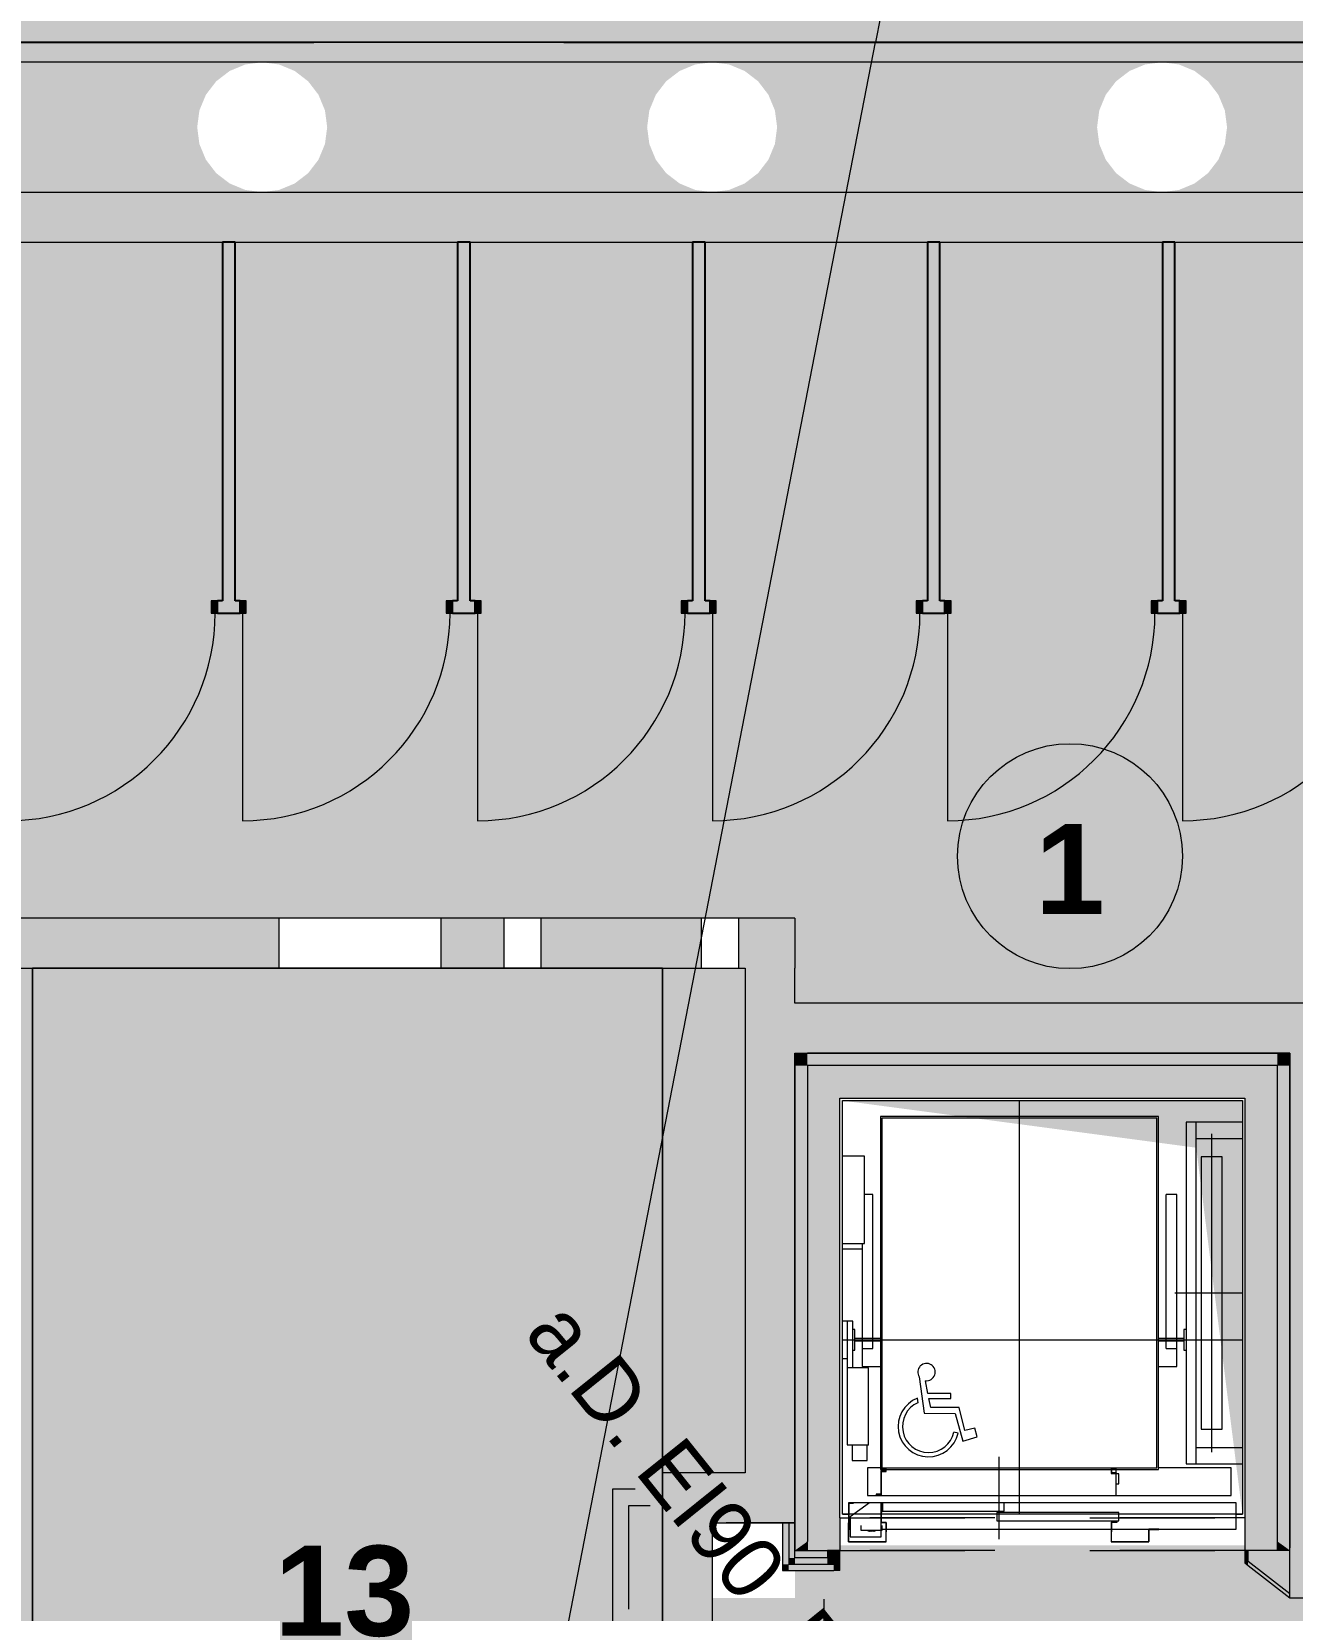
# Model space of a CAD drawing. Header units: metres. Extents: x -14 to 130, y -38 to 4.
# Drawn here: x 69.83 to 74.87, y -8.91 to -2.59 of the extents above; entities that cross this region are included whole.
import ezdxf

# ---------------------------------------------------------------- set-up
doc = ezdxf.new("R2010")
doc.units = ezdxf.units.M
doc.header["$MEASUREMENT"] = 0
doc.set_wipeout_variables(frame=1)
for name, pattern in [('Baufluchtlinie', [0.013, 0.008, -0.005]), ('Strichlinie weit', [0.004, 0.003, -0.001]), ('Untersicht', [0.001, 0.0005, -0.0005]), ('Wipeout_Contour', [1, 0, -1])]:
    doc.linetypes.add(name, pattern=pattern)
for name, color, linetype in [('-1._Keller PP Icon_1_0', 7, 'Continuous'), ('-1._Keller PP Icon_1_111 Wand Aussen - Bohrpfahlwand 80', 7, 'Continuous'), ('-1._Keller PP Icon_1_120 Wand Innen tragend', 7, 'Continuous'), ('-1._Keller PP Icon_1_130 Wand Innen', 7, 'Continuous'), ('-1._Keller PP Icon_1_170 Schachtwände', 7, 'Continuous'), ('-1._Keller PP Icon_1_230 Decke abgehaengt', 7, 'Continuous'), ('-1._Keller PP Icon_1_430 Aufzug', 7, 'Continuous'), ('-1._Keller PP Icon_1_710 Gelände', 7, 'Continuous'), ('-1._Keller PP Icon_1_810 Raum', 7, 'Continuous'), ('-1._Keller PP Icon_1_815 Raumbegrenzung', 7, 'Continuous'), ('-1._Keller PP Icon_1_905 VP Beschriftung Übersicht.Übersicht', 7, 'Continuous'), ('-1._Keller PP Icon_1_925 Vorentwurf Beschriftung', 7, 'Continuous'), ('-1._Keller PP Icon_1_Neubau_840 Baulinien', 7, 'Continuous')]:
    doc.layers.add(name, color=color, linetype=linetype)
doc.styles.add('ERSTELLTER_STIL_10', font='arial.ttf')
doc.styles.add('ERSTELLTER_STIL_5', font='')
doc.styles.get('ERSTELLTER_STIL_5').set_extended_font_data('Eurostile')
doc.linetypes.add('GAS', pattern='A,0,[1,415_260415_PP_VA_1_2 -1 KG1.Shx,S=0.186508,R=0,X=0,Y=0],-26.5,0', length=26.5)

msp = doc.modelspace()

# ---------------------------------------------------------------- wipeouts: each hides what was drawn before it
at = {"color": 254, "linetype": 'Wipeout_Contour', "lineweight": 0, "ltscale": 308.749813}
msp.add_wipeout([(60.3437, 3.4238), (60.3437, -37.1137), (84.7244, -37.1137), (84.7244, 3.4238)], dxfattribs=at).dxf.layer = '-1._Keller PP Icon_1_0'

# ---------------------------------------------------------------- next in the draw order: hatches: boundary and pattern name
at = {"layer": '-1._Keller PP Icon_1_111 Wand Aussen - Bohrpfahlwand 80', "linetype": 'Continuous', "lineweight": 0, "true_color": 0x000000}
for points in [[(65.0224, -2.6375), (65.0224, -2.7175), (65.3504, -2.7175), (67.1502, -2.7175), (68.9501, -2.7175), (70.75, -2.7175), (72.5499, -2.7175), (74.3497, -2.7175), (76.1496, -2.7175), (77.9495, -2.7175), (79.462, -2.7175), (79.462, -2.6375)], [(65.0224, -2.7175), (65.0224, -3.2375), (79.462, -3.2375), (79.462, -2.7175), (77.9514, -2.7175), (78.0178, -2.7262), (78.0805, -2.7522), (78.1343, -2.7935), (78.1756, -2.8473), (78.2016, -2.91), (78.2105, -2.9773), (78.2016, -3.0446), (78.1756, -3.1073), (78.1343, -3.1612), (78.0805, -3.2025), (78.0178, -3.2285), (77.9505, -3.2373), (77.8832, -3.2285), (77.8205, -3.2025), (77.7666, -3.1612), (77.7253, -3.1073), (77.6993, -3.0446), (77.6905, -2.9773), (77.6993, -2.91), (77.7253, -2.8473), (77.7666, -2.7935), (77.8205, -2.7522), (77.8832, -2.7262), (77.9495, -2.7175), (76.1513, -2.7175), (76.2178, -2.7262), (76.2805, -2.7522), (76.3343, -2.7935), (76.3756, -2.8474), (76.4016, -2.9101), (76.4105, -2.9774), (76.4016, -3.0447), (76.3756, -3.1074), (76.3343, -3.1612), (76.2805, -3.2025), (76.2178, -3.2285), (76.1505, -3.2374), (76.0832, -3.2285), (76.0205, -3.2025), (75.9666, -3.1612), (75.9253, -3.1074), (75.8993, -3.0447), (75.8905, -2.9774), (75.8993, -2.9101), (75.9253, -2.8474), (75.9666, -2.7935), (76.0205, -2.7522), (76.0832, -2.7262), (76.1496, -2.7175), (74.3512, -2.7175), (74.4178, -2.7262), (74.4805, -2.7522), (74.5343, -2.7935), (74.5756, -2.8474), (74.6016, -2.9101), (74.6105, -2.9774), (74.6016, -3.0447), (74.5756, -3.1074), (74.5343, -3.1612), (74.4805, -3.2025), (74.4178, -3.2285), (74.3505, -3.2374), (74.2832, -3.2285), (74.2205, -3.2025), (74.1666, -3.1612), (74.1253, -3.1074), (74.0993, -3.0447), (74.0905, -2.9774), (74.0993, -2.9101), (74.1253, -2.8474), (74.1666, -2.7935), (74.2205, -2.7522), (74.2832, -2.7262), (74.3497, -2.7175), (72.551, -2.7175), (72.6178, -2.7262), (72.6805, -2.7522), (72.7343, -2.7935), (72.7756, -2.8474), (72.8016, -2.9101), (72.8105, -2.9774), (72.8016, -3.0447), (72.7756, -3.1074), (72.7343, -3.1612), (72.6805, -3.2026), (72.6178, -3.2285), (72.5505, -3.2374), (72.4832, -3.2285), (72.4205, -3.2026), (72.3666, -3.1612), (72.3253, -3.1074), (72.2993, -3.0447), (72.2905, -2.9774), (72.2993, -2.9101), (72.3253, -2.8474), (72.3666, -2.7935), (72.4205, -2.7522), (72.4832, -2.7262), (72.5499, -2.7175), (70.7509, -2.7175), (70.8178, -2.7263), (70.8805, -2.7522), (70.9343, -2.7936), (70.9756, -2.8474), (71.0016, -2.9101), (71.0105, -2.9774), (71.0016, -3.0447), (70.9756, -3.1074), (70.9343, -3.1613), (70.8805, -3.2026), (70.8178, -3.2285), (70.7505, -3.2374), (70.6832, -3.2285), (70.6205, -3.2026), (70.5666, -3.1613), (70.5253, -3.1074), (70.4993, -3.0447), (70.4905, -2.9774), (70.4993, -2.9101), (70.5253, -2.8474), (70.5666, -2.7936), (70.6205, -2.7522), (70.6832, -2.7263), (70.75, -2.7175), (68.9508, -2.7175), (69.0178, -2.7263), (69.0805, -2.7523), (69.1343, -2.7936), (69.1756, -2.8474), (69.2016, -2.9101), (69.2105, -2.9774), (69.2016, -3.0447), (69.1756, -3.1074), (69.1343, -3.1613), (69.0805, -3.2026), (69.0178, -3.2286), (68.9505, -3.2374), (68.8832, -3.2286), (68.8205, -3.2026), (68.7666, -3.1613), (68.7253, -3.1074), (68.6993, -3.0447), (68.6905, -2.9774), (68.6993, -2.9101), (68.7253, -2.8474), (68.7666, -2.7936), (68.8205, -2.7523), (68.8832, -2.7263), (68.9501, -2.7175), (67.1507, -2.7175), (67.2178, -2.7263), (67.2805, -2.7523), (67.3343, -2.7936), (67.3756, -2.8474), (67.4016, -2.9101), (67.4105, -2.9774), (67.4016, -3.0447), (67.3756, -3.1074), (67.3343, -3.1613), (67.2805, -3.2026), (67.2178, -3.2286), (67.1505, -3.2374), (67.0832, -3.2286), (67.0205, -3.2026), (66.9666, -3.1613), (66.9253, -3.1074), (66.8993, -3.0447), (66.8905, -2.9774), (66.8993, -2.9101), (66.9253, -2.8474), (66.9666, -2.7936), (67.0205, -2.7523), (67.0832, -2.7263), (67.1502, -2.7175), (65.3505, -2.7175), (65.4178, -2.7263), (65.4805, -2.7523), (65.5343, -2.7936), (65.5756, -2.8475), (65.6016, -2.9102), (65.6105, -2.9775), (65.6016, -3.0447), (65.5756, -3.1075), (65.5343, -3.1613), (65.4805, -3.2026), (65.4178, -3.2286), (65.3505, -3.2375), (65.2832, -3.2286), (65.2205, -3.2026), (65.1666, -3.1613), (65.1253, -3.1075), (65.0993, -3.0447), (65.0905, -2.9775), (65.0993, -2.9102), (65.1253, -2.8475), (65.1666, -2.7936), (65.2205, -2.7523), (65.2832, -2.7263), (65.3504, -2.7175)], [(79.462, -3.2375), (65.0224, -3.2375), (65.0224, -3.4375), (79.462, -3.4375)]]:
    msp.add_hatch(color=18, dxfattribs=at).paths.add_polyline_path(points)
at = {"layer": '-1._Keller PP Icon_1_120 Wand Innen tragend', "linetype": 'Continuous', "lineweight": 0, "true_color": 0x000000}
for points in [[(69.582, -6.1425), (69.582, -6.3425), (70.817, -6.3425), (70.817, -6.1425)], [(71.467, -6.3425), (71.717, -6.3425), (71.717, -6.1425), (71.467, -6.1425)], [(72.507, -6.1425), (71.867, -6.1425), (71.867, -6.3425), (72.507, -6.3425)], [(72.682, -6.1425), (72.657, -6.1425), (72.657, -6.3425), (72.682, -6.3425)], [(72.682, -6.3425), (72.882, -6.3425), (72.882, -6.1425)], [(72.682, -6.1425), (72.682, -6.3425), (72.882, -6.1425)], [(72.682, -6.3425), (72.682, -8.3625), (72.882, -8.3625), (72.882, -6.3425)], [(74.862, -6.4825), (72.882, -6.4825), (72.882, -6.6825), (74.862, -6.6825)], [(74.862, -6.6825), (75.062, -6.6825), (75.062, -6.4825)], [(74.862, -6.4825), (74.862, -6.6825), (75.062, -6.4825)], [(75.062, -8.6625), (75.062, -6.6825), (74.862, -6.6825), (74.862, -8.6625)], [(72.352, -8.5625), (72.552, -8.5625), (72.352, -8.3625)], [(72.352, -8.3625), (72.552, -8.5625), (72.552, -8.3625)], [(72.682, -8.3625), (72.552, -8.3625), (72.552, -8.5625), (72.682, -8.5625)], [(72.682, -8.3625), (72.882, -8.5625), (72.882, -8.3625)], [(72.682, -8.5625), (72.882, -8.5625), (72.682, -8.3625)], [(72.352, -8.5625), (72.352, -9.5625), (72.552, -9.5625), (72.552, -8.5625)], [(74.862, -8.6625), (74.862, -8.8625), (75.062, -8.6625)], [(75.062, -8.6625), (74.862, -8.8625), (75.062, -8.8625)]]:
    msp.add_hatch(color=18, dxfattribs=at).paths.add_polyline_path(points)
at = {"layer": '-1._Keller PP Icon_1_130 Wand Innen', "linetype": 'Continuous', "lineweight": 13, "true_color": 0xdfdfdf}
for points in [[(70.592, -3.4375), (70.592, -4.8725), (70.642, -4.8725), (70.642, -3.4375)], [(71.532, -3.4375), (71.532, -4.8725), (71.582, -4.8725), (71.582, -3.4375)], [(72.472, -3.4375), (72.472, -4.8725), (72.522, -4.8725), (72.522, -3.4375)], [(73.412, -3.4375), (73.412, -4.8725), (73.462, -4.8725), (73.462, -3.4375)], [(74.352, -3.4375), (74.352, -4.8725), (74.402, -4.8725), (74.402, -3.4375)], [(70.572, -4.9225), (70.662, -4.9225), (70.662, -4.8725), (70.572, -4.8725)], [(71.512, -4.9225), (71.602, -4.9225), (71.602, -4.8725), (71.512, -4.8725)], [(72.452, -4.9225), (72.542, -4.9225), (72.542, -4.8725), (72.452, -4.8725)], [(73.392, -4.9225), (73.482, -4.9225), (73.482, -4.8725), (73.392, -4.8725)], [(74.332, -4.9225), (74.422, -4.9225), (74.422, -4.8725), (74.332, -4.8725)]]:
    msp.add_hatch(color=254, dxfattribs=at).paths.add_polyline_path(points)
at = {"layer": '-1._Keller PP Icon_1_130 Wand Innen', "linetype": 'Continuous', "lineweight": 0, "true_color": 0xffffff}
for points in [[(70.572, -4.8725), (70.547, -4.8725), (70.547, -4.9225), (70.572, -4.9225)], [(70.662, -4.9225), (70.687, -4.9225), (70.687, -4.8725), (70.662, -4.8725)], [(71.512, -4.8725), (71.487, -4.8725), (71.487, -4.9225), (71.512, -4.9225)], [(71.602, -4.9225), (71.627, -4.9225), (71.627, -4.8725), (71.602, -4.8725)], [(72.452, -4.8725), (72.427, -4.8725), (72.427, -4.9225), (72.452, -4.9225)], [(72.542, -4.9225), (72.567, -4.9225), (72.567, -4.8725), (72.542, -4.8725)], [(73.392, -4.8725), (73.367, -4.8725), (73.367, -4.9225), (73.392, -4.9225)], [(73.482, -4.9225), (73.507, -4.9225), (73.507, -4.8725), (73.482, -4.8725)], [(74.332, -4.8725), (74.307, -4.8725), (74.307, -4.9225), (74.332, -4.9225)], [(74.422, -4.9225), (74.447, -4.9225), (74.447, -4.8725), (74.422, -4.8725)]]:
    msp.add_hatch(color=7, dxfattribs=at).paths.add_polyline_path(points)
at = {"layer": '-1._Keller PP Icon_1_170 Schachtwände', "linetype": 'Continuous', "lineweight": 0, "true_color": 0x000000}
for points in [[(72.857, -8.7275), (72.857, -8.5625), (72.832, -8.5625), (72.832, -8.7275)], [(72.882, -8.7025), (72.882, -8.5625), (72.857, -8.5625), (72.857, -8.7025)], [(72.882, -8.7025), (72.857, -8.7275), (72.882, -8.7275)], [(72.857, -8.7025), (72.857, -8.7275), (72.882, -8.7025)], [(73.012, -8.7025), (72.882, -8.7025), (72.882, -8.7275), (73.012, -8.7275)], [(73.037, -8.7025), (73.037, -8.6725), (73.012, -8.6725), (73.012, -8.7025)], [(73.012, -8.7275), (73.037, -8.7275), (73.012, -8.7025)], [(73.012, -8.7025), (73.037, -8.7275), (73.037, -8.7025)], [(73.062, -8.6725), (73.037, -8.6725), (73.037, -8.7275), (73.062, -8.7275)], [(74.6945, -8.7164), (74.6945, -8.6725), (74.682, -8.6725), (74.682, -8.7066)], [(74.682, -8.7066), (74.682, -8.7225), (74.6945, -8.7164)], [(74.6945, -8.7164), (74.682, -8.7225), (74.6945, -8.7322)], [(74.6945, -8.7322), (74.862, -8.8625), (74.862, -8.8466), (74.6945, -8.7164)], [(72.857, -8.7275), (72.832, -8.7525), (72.857, -8.7525)], [(72.832, -8.7275), (72.832, -8.7525), (72.857, -8.7275)], [(73.037, -8.7275), (72.857, -8.7275), (72.857, -8.7525), (73.037, -8.7525)], [(73.037, -8.7525), (73.062, -8.7525), (73.037, -8.7275)], [(73.062, -8.7275), (73.037, -8.7275), (73.062, -8.7525)]]:
    msp.add_hatch(color=18, dxfattribs=at).paths.add_polyline_path(points)
at = {"layer": '-1._Keller PP Icon_1_430 Aufzug', "linetype": 'Continuous', "lineweight": 0, "true_color": 0x000000}
for points in [[(72.882, -6.6825), (72.932, -6.7325), (72.932, -6.6825)], [(72.882, -6.7325), (72.932, -6.7325), (72.882, -6.6825)], [(72.932, -6.6825), (72.932, -6.7325), (74.812, -6.7325), (74.812, -6.6825)], [(74.812, -6.7325), (74.862, -6.7325), (74.862, -6.6825)], [(74.812, -6.6825), (74.812, -6.7325), (74.862, -6.6825)], [(72.882, -6.7325), (72.882, -8.6725), (72.932, -8.6364), (72.932, -6.7325)], [(72.932, -6.7325), (73.062, -6.8625), (73.062, -6.7325)], [(72.932, -6.8625), (73.062, -6.8625), (72.932, -6.7325)], [(74.682, -6.7325), (73.062, -6.7325), (73.062, -6.8625), (74.682, -6.8625)], [(74.682, -6.8625), (74.812, -6.8625), (74.812, -6.7325)], [(74.682, -6.7325), (74.682, -6.8625), (74.812, -6.7325)], [(74.812, -6.7325), (74.812, -8.6364), (74.862, -8.6725), (74.862, -6.7325)], [(72.932, -6.8625), (72.932, -8.5425), (73.062, -8.5425), (73.062, -6.8625)], [(74.812, -8.5425), (74.812, -6.8625), (74.682, -6.8625), (74.682, -8.5425)], [(73.062, -8.5425), (72.932, -8.6364), (72.932, -8.6725), (73.062, -8.6725)], [(72.932, -8.6364), (73.062, -8.5425), (72.932, -8.5425)], [(74.682, -8.5425), (74.682, -8.6725), (74.812, -8.6725), (74.812, -8.6364)], [(74.682, -8.5425), (74.812, -8.6364), (74.812, -8.5425)], [(72.932, -8.6364), (72.882, -8.6725), (72.932, -8.6725)], [(74.812, -8.6364), (74.812, -8.6725), (74.862, -8.6725)]]:
    msp.add_hatch(color=18, dxfattribs=at).paths.add_polyline_path(points)
at = {"layer": '-1._Keller PP Icon_1_430 Aufzug', "linetype": 'Continuous', "lineweight": 0, "true_color": 0x323232}
msp.add_hatch(color=250, dxfattribs=at).paths.add_polyline_path([(73.072, -6.8725), (74.487, -7.0609), (74.672, -8.5275), (74.672, -6.8725)])
at = {"layer": '-1._Keller PP Icon_1_710 Gelände', "linetype": 'Continuous', "lineweight": 13, "true_color": 0xb4b4b4}
msp.add_hatch(color=253, dxfattribs=at).paths.add_polyline_path([(60.3437, 3.4238), (60.3437, -2.617), (63.957, -2.6375), (82.942, -2.6375), (84.7244, -2.639), (84.7244, 3.4238)])
at = {"layer": '-1._Keller PP Icon_1_810 Raum', "linetype": 'Continuous', "lineweight": 0, "true_color": 0xffffff}
for points in [[(67.822, -4.6525), (64.7644, -4.6525), (64.7882, -11.1425), (69.382, -11.1425), (69.382, -8.8625), (68.752, -8.8625), (68.752, -8.6825), (69.382, -8.6825), (69.382, -6.1425), (72.882, -6.1425), (72.882, -6.4825), (75.082, -6.4825), (75.082, -8.6625), (79.077, -8.6625), (79.077, -3.4375), (67.822, -3.4375)], [(70.592, -4.8725), (70.592, -3.4375), (69.702, -3.4375), (69.702, -4.8725)], [(71.532, -4.8725), (71.532, -3.4375), (70.642, -3.4375), (70.642, -4.8725)], [(72.472, -4.8725), (72.472, -3.4375), (71.582, -3.4375), (71.582, -4.8725)], [(73.412, -4.8725), (73.412, -3.4375), (72.522, -3.4375), (72.522, -4.8725)], [(74.352, -4.8725), (74.352, -3.4375), (73.462, -3.4375), (73.462, -4.8725)], [(75.292, -4.8725), (75.292, -3.4375), (74.402, -3.4375), (74.402, -4.8725)]]:
    msp.add_hatch(color=7, dxfattribs=at).paths.add_polyline_path(points)
at = {"layer": '-1._Keller PP Icon_1_810 Raum', "linetype": 'Continuous', "lineweight": 0, "true_color": 0x3f3f3f}
h = msp.add_hatch(color=250, dxfattribs=at)
h.paths.add_polyline_path([(64.7889, -11.3425), (64.812, -24.9825), (64.8254, -35.7394), (82.01, -33.2688), (82.0502, -24.1271), (82.3202, -24.1289), (82.362, -17.635), (82.092, -17.6348), (82.0991, -15.5025), (79.277, -15.5025), (79.277, -20.0194), (78.3428, -24.3323), (76.422, -24.3323), (76.422, -24.1325), (78.2019, -24.1325), (79.077, -20.0925), (79.077, -17.683), (79.077, -11.5925), (74.167, -11.5925), (74.167, -10.3725), (72.352, -10.3725), (72.352, -8.3625), (72.682, -8.3625), (72.682, -6.3425), (69.582, -6.3425), (69.582, -11.1425), (69.582, -11.3425)])
h.paths.add_polyline_path([(67.2738, -24.6025), (69.2738, -24.6025), (69.2738, -24.8025), (67.2738, -24.8025)], flags=0)
h.paths.add_polyline_path([(67.2738, -30.0425), (67.2738, -29.8425), (68.4738, -29.8425), (68.4738, -30.0425)], flags=0)
h.paths.add_polyline_path([(68.062, -19.5625), (68.062, -19.3625), (69.262, -19.3625), (69.262, -19.5625)], flags=0)
h.paths.add_polyline_path([(68.062, -16.8425), (68.062, -16.6425), (69.262, -16.6425), (69.262, -16.8425)], flags=0)
h.paths.add_polyline_path([(76.757, -17.8125), (76.757, -17.6125), (77.957, -17.6125), (77.957, -17.8125)], flags=0)
h.paths.add_polyline_path([(77.5404, -30.9138), (79.4205, -30.6398), (79.4493, -30.8377), (77.5692, -31.1118)], flags=0)
at = {"layer": '-1._Keller PP Icon_1_810 Raum', "linetype": 'Continuous', "lineweight": 13, "true_color": 0xd9d8c9}
msp.add_hatch(color=254, dxfattribs=at).paths.add_polyline_path([(72.352, -11.3425), (72.352, -6.3425), (69.832, -6.3425), (69.832, -11.3425)])
at = {"layer": '-1._Keller PP Icon_1_810 Raum', "linetype": 'Continuous', "lineweight": 0, "true_color": 0x3f3f3f}
msp.add_hatch(color=250, dxfattribs=at).paths.add_polyline_path([(72.552, -8.8625), (72.552, -10.2125), (77.297, -10.2125), (77.297, -11.4125), (79.077, -11.4125), (79.077, -8.8625), (74.882, -8.8625), (74.882, -8.6525), (72.882, -8.6525), (72.882, -8.8625)])

# ---------------------------------------------------------------- next in the draw order: linework, layer by layer
at = {"layer": '-1._Keller PP Icon_1_111 Wand Aussen - Bohrpfahlwand 80', "color": 7, "linetype": 'Continuous', "lineweight": 13, "ltscale": 1000}
for p, q in [((70.75, -2.7175), (68.9508, -2.7175)), ((72.551, -2.7175), (70.7509, -2.7175)), ((74.3497, -2.7175), (72.551, -2.7175)), ((76.1496, -2.7175), (74.3512, -2.7175))]:
    msp.add_line(p, q, dxfattribs=at)
at = {"layer": '-1._Keller PP Icon_1_111 Wand Aussen - Bohrpfahlwand 80', "color": 7, "linetype": 'Continuous', "lineweight": 18, "ltscale": 1000}
msp.add_line((65.0224, -3.2375), (79.462, -3.2375), dxfattribs=at)
at = {"layer": '-1._Keller PP Icon_1_111 Wand Aussen - Bohrpfahlwand 80', "color": 7, "linetype": 'Continuous', "lineweight": 13, "ltscale": 1000, "flags": 128}
msp.add_lwpolyline([(79.462, -2.6375), (65.0224, -2.6375)], dxfattribs=at)
at = {"layer": '-1._Keller PP Icon_1_111 Wand Aussen - Bohrpfahlwand 80', "color": 7, "linetype": 'Continuous', "lineweight": 18, "ltscale": 1000, "flags": 128}
msp.add_lwpolyline([(65.0224, -3.4375), (79.462, -3.4375)], dxfattribs=at)
at = {"layer": '-1._Keller PP Icon_1_120 Wand Innen tragend', "color": 7, "linetype": 'Continuous', "lineweight": 18, "ltscale": 1000, "flags": 128}
for points in [[(70.817, -6.1425), (69.582, -6.1425)], [(70.817, -6.1425), (70.817, -6.3425)], [(71.717, -6.1425), (71.467, -6.1425)], [(71.467, -6.3425), (71.467, -6.1425)], [(71.717, -6.1425), (71.717, -6.3425)], [(72.507, -6.1425), (71.867, -6.1425)], [(71.867, -6.3425), (71.867, -6.1425)], [(72.507, -6.1425), (72.507, -6.3425)], [(72.882, -6.1425), (72.657, -6.1425)], [(72.657, -6.3425), (72.657, -6.1425)], [(72.882, -6.1425), (72.882, -6.3425)], [(69.582, -6.3425), (70.817, -6.3425)], [(71.467, -6.3425), (71.717, -6.3425)], [(71.867, -6.3425), (72.507, -6.3425)], [(72.657, -6.3425), (72.682, -6.3425)], [(72.682, -6.3425), (72.682, -8.3625)], [(72.882, -6.4825), (72.882, -6.3425)], [(75.062, -6.4825), (72.882, -6.4825)], [(72.882, -6.6825), (74.862, -6.6825)], [(72.882, -8.3625), (72.882, -6.6825)], [(74.862, -6.6825), (74.862, -8.6625)], [(72.352, -8.3625), (72.352, -8.5625)], [(72.552, -8.3625), (72.352, -8.3625)], [(72.682, -8.3625), (72.552, -8.3625)], [(72.882, -8.5625), (72.882, -8.3625)], [(72.352, -8.5625), (72.352, -9.5625)], [(72.552, -8.5625), (72.882, -8.5625)], [(72.552, -9.5625), (72.552, -8.5625)], [(74.862, -8.8625), (74.862, -8.6625)], [(74.862, -8.8625), (76.812, -8.8625)]]:
    msp.add_lwpolyline(points, dxfattribs=at)
at = {"layer": '-1._Keller PP Icon_1_120 Wand Innen tragend', "color": 154, "linetype": 'Continuous', "lineweight": 13, "ltscale": 1000, "true_color": 0x004e91, "flags": 128}
for points in [[(71.467, -6.1425), (70.817, -6.1425)], [(71.867, -6.1425), (71.717, -6.1425)], [(72.657, -6.1425), (72.507, -6.1425)], [(70.817, -6.3425), (71.467, -6.3425)], [(71.717, -6.3425), (71.867, -6.3425)], [(72.507, -6.3425), (72.657, -6.3425)]]:
    msp.add_lwpolyline(points, dxfattribs=at)
at = {"layer": '-1._Keller PP Icon_1_130 Wand Innen', "color": 7, "linetype": 'Continuous', "lineweight": 13, "ltscale": 1000}
for p, q in [((70.572, -4.8725), (70.547, -4.8725)), ((70.547, -4.8725), (70.547, -4.9225)), ((70.547, -4.9225), (70.572, -4.9225)), ((70.572, -4.9225), (70.572, -4.8725)), ((70.687, -4.8725), (70.662, -4.8725)), ((70.662, -4.8725), (70.662, -4.9225)), ((70.662, -4.9225), (70.687, -4.9225)), ((70.687, -4.9225), (70.687, -4.8725)), ((71.512, -4.8725), (71.487, -4.8725)), ((71.487, -4.8725), (71.487, -4.9225)), ((71.487, -4.9225), (71.512, -4.9225)), ((71.512, -4.9225), (71.512, -4.8725)), ((71.627, -4.8725), (71.602, -4.8725)), ((71.602, -4.8725), (71.602, -4.9225)), ((71.602, -4.9225), (71.627, -4.9225)), ((71.627, -4.9225), (71.627, -4.8725)), ((72.452, -4.8725), (72.427, -4.8725)), ((72.427, -4.8725), (72.427, -4.9225)), ((72.427, -4.9225), (72.452, -4.9225)), ((72.452, -4.9225), (72.452, -4.8725)), ((72.567, -4.8725), (72.542, -4.8725)), ((72.542, -4.8725), (72.542, -4.9225)), ((72.542, -4.9225), (72.567, -4.9225)), ((72.567, -4.9225), (72.567, -4.8725)), ((73.392, -4.8725), (73.367, -4.8725)), ((73.367, -4.8725), (73.367, -4.9225)), ((73.367, -4.9225), (73.392, -4.9225)), ((73.392, -4.9225), (73.392, -4.8725)), ((73.507, -4.8725), (73.482, -4.8725)), ((73.482, -4.8725), (73.482, -4.9225)), ((73.482, -4.9225), (73.507, -4.9225)), ((73.507, -4.9225), (73.507, -4.8725)), ((74.332, -4.8725), (74.307, -4.8725)), ((74.307, -4.8725), (74.307, -4.9225)), ((74.307, -4.9225), (74.332, -4.9225)), ((74.332, -4.9225), (74.332, -4.8725)), ((74.447, -4.8725), (74.422, -4.8725)), ((74.422, -4.8725), (74.422, -4.9225)), ((74.422, -4.9225), (74.447, -4.9225)), ((74.447, -4.9225), (74.447, -4.8725))]:
    msp.add_line(p, q, dxfattribs=at)
at = {"layer": '-1._Keller PP Icon_1_130 Wand Innen', "color": 7, "linetype": 'Continuous', "lineweight": 25, "ltscale": 1000}
for p, q in [((70.572, -4.9225), (70.572, -4.8725)), ((70.572, -4.9225), (70.572, -4.8725)), ((70.572, -4.9225), (70.572, -4.8725)), ((70.662, -4.9225), (70.662, -4.8725)), ((70.662, -4.9225), (70.662, -4.8725)), ((70.662, -4.9225), (70.662, -4.8725)), ((71.512, -4.9225), (71.512, -4.8725)), ((71.512, -4.9225), (71.512, -4.8725)), ((71.512, -4.9225), (71.512, -4.8725)), ((71.602, -4.9225), (71.602, -4.8725)), ((71.602, -4.9225), (71.602, -4.8725)), ((71.602, -4.9225), (71.602, -4.8725)), ((72.452, -4.9225), (72.452, -4.8725)), ((72.452, -4.9225), (72.452, -4.8725)), ((72.452, -4.9225), (72.452, -4.8725)), ((72.542, -4.9225), (72.542, -4.8725)), ((72.542, -4.9225), (72.542, -4.8725)), ((72.542, -4.9225), (72.542, -4.8725)), ((73.392, -4.9225), (73.392, -4.8725)), ((73.392, -4.9225), (73.392, -4.8725)), ((73.392, -4.9225), (73.392, -4.8725)), ((73.482, -4.9225), (73.482, -4.8725)), ((73.482, -4.9225), (73.482, -4.8725)), ((73.482, -4.9225), (73.482, -4.8725)), ((74.332, -4.9225), (74.332, -4.8725)), ((74.332, -4.9225), (74.332, -4.8725)), ((74.332, -4.9225), (74.332, -4.8725)), ((74.422, -4.9225), (74.422, -4.8725)), ((74.422, -4.9225), (74.422, -4.8725)), ((74.422, -4.9225), (74.422, -4.8725))]:
    msp.add_line(p, q, dxfattribs=at)
at = {"layer": '-1._Keller PP Icon_1_130 Wand Innen', "color": 8, "linetype": 'Continuous', "lineweight": 0, "ltscale": 1000}
for p, q in [((70.672, -4.9225), (70.672, -5.7525)), ((71.612, -4.9225), (71.612, -5.7525)), ((72.552, -4.9225), (72.552, -5.7525)), ((73.492, -4.9225), (73.492, -5.7525)), ((74.432, -4.9225), (74.432, -5.7525))]:
    msp.add_line(p, q, dxfattribs=at)
at = {"layer": '-1._Keller PP Icon_1_130 Wand Innen', "color": 7, "linetype": 'Continuous', "lineweight": 25, "ltscale": 1000, "flags": 128}
for points in [[(70.592, -3.4375), (70.592, -4.8725)], [(70.642, -3.4375), (70.592, -3.4375)], [(70.642, -4.8725), (70.642, -3.4375)], [(71.532, -3.4375), (71.532, -4.8725)], [(71.582, -3.4375), (71.532, -3.4375)], [(71.582, -4.8725), (71.582, -3.4375)], [(72.472, -3.4375), (72.472, -4.8725)], [(72.522, -3.4375), (72.472, -3.4375)], [(72.522, -4.8725), (72.522, -3.4375)], [(73.412, -3.4375), (73.412, -4.8725)], [(73.462, -3.4375), (73.412, -3.4375)], [(73.462, -4.8725), (73.462, -3.4375)], [(74.352, -3.4375), (74.352, -4.8725)], [(74.402, -3.4375), (74.352, -3.4375)], [(74.402, -4.8725), (74.402, -3.4375)], [(70.592, -4.8725), (70.572, -4.8725)], [(70.572, -4.9225), (70.662, -4.9225)], [(70.662, -4.8725), (70.642, -4.8725)], [(71.532, -4.8725), (71.512, -4.8725)], [(71.512, -4.9225), (71.602, -4.9225)], [(71.602, -4.8725), (71.582, -4.8725)], [(72.472, -4.8725), (72.452, -4.8725)], [(72.452, -4.9225), (72.542, -4.9225)], [(72.542, -4.8725), (72.522, -4.8725)], [(73.412, -4.8725), (73.392, -4.8725)], [(73.392, -4.9225), (73.482, -4.9225)], [(73.482, -4.8725), (73.462, -4.8725)], [(74.352, -4.8725), (74.332, -4.8725)], [(74.332, -4.9225), (74.422, -4.9225)], [(74.422, -4.8725), (74.402, -4.8725)]]:
    msp.add_lwpolyline(points, dxfattribs=at)
at = {"layer": '-1._Keller PP Icon_1_130 Wand Innen', "color": 8, "linetype": 'Continuous', "lineweight": 0, "ltscale": 1000}
for centre in [(69.732, -4.9225), (70.672, -4.9225), (71.612, -4.9225), (72.552, -4.9225), (73.492, -4.9225), (74.432, -4.9225)]:
    msp.add_arc(centre, 0.83, 270, 0, dxfattribs=at)
at = {"layer": '-1._Keller PP Icon_1_170 Schachtwände', "color": 7, "linetype": 'Continuous', "lineweight": 18, "ltscale": 1000}
for p, q in [((72.857, -8.5625), (72.857, -8.7025)), ((72.857, -8.7025), (72.857, -8.7275)), ((73.037, -8.7025), (73.037, -8.6725)), ((73.037, -8.7275), (73.037, -8.7025)), ((72.857, -8.7275), (72.882, -8.7275)), ((72.882, -8.7275), (73.012, -8.7275)), ((73.012, -8.7275), (73.037, -8.7275))]:
    msp.add_line(p, q, dxfattribs=at)
at = {"layer": '-1._Keller PP Icon_1_170 Schachtwände', "color": 7, "linetype": 'Continuous', "lineweight": 18, "ltscale": 1000, "flags": 128}
for points in [[(72.832, -8.5625), (72.832, -8.7525)], [(72.832, -8.5625), (72.857, -8.5625)], [(72.857, -8.5625), (72.882, -8.5625)], [(72.882, -8.7025), (72.882, -8.5625)], [(73.012, -8.7025), (72.882, -8.7025)], [(73.037, -8.6725), (73.012, -8.6725)], [(73.012, -8.6725), (73.012, -8.7025)], [(73.062, -8.6725), (73.037, -8.6725)], [(73.062, -8.7525), (73.062, -8.6725)], [(72.832, -8.7525), (72.857, -8.7525)], [(72.857, -8.7525), (73.037, -8.7525)], [(73.062, -8.7525), (73.037, -8.7525)]]:
    msp.add_lwpolyline(points, dxfattribs=at)
at = {"layer": '-1._Keller PP Icon_1_170 Schachtwände', "color": 7, "linetype": 'Continuous', "lineweight": 13, "ltscale": 1000, "flags": 128}
for points in [[(74.682, -8.6725), (74.682, -8.7225)], [(74.682, -8.6725), (74.6945, -8.6725)], [(74.6945, -8.7164), (74.6945, -8.6725)], [(74.862, -8.8466), (74.6945, -8.7164)], [(74.682, -8.7225), (74.6945, -8.7322)], [(74.6945, -8.7322), (74.862, -8.8625)], [(74.862, -8.8625), (74.862, -8.8466)]]:
    msp.add_lwpolyline(points, dxfattribs=at)
at = {"layer": '-1._Keller PP Icon_1_230 Decke abgehaengt', "color": 8, "linetype": 'Untersicht', "lineweight": 13, "ltscale": 1000, "flags": 128}
for points in [[(72.152, -8.4275), (72.152, -9.5625), (72.352, -9.5625), (73.062, -9.5625), (73.062, -8.7025), (72.882, -8.7025), (72.882, -8.5625), (72.352, -8.5625), (72.352, -8.4275)], [(72.152, -9.5625), (73.062, -9.5625), (73.062, -8.7025), (72.997, -8.7025), (72.997, -9.4975), (72.217, -9.4975), (72.217, -8.4925), (72.352, -8.4925), (72.352, -8.4275), (72.152, -8.4275)]]:
    msp.add_lwpolyline(points, close=True, dxfattribs=at)
at = {"layer": '-1._Keller PP Icon_1_430 Aufzug', "color": 7, "linetype": 'Continuous', "lineweight": 18, "ltscale": 1000}
for p, q in [((73.062, -6.7325), (72.932, -6.7325)), ((72.932, -6.7325), (72.932, -6.8625)), ((73.062, -6.7325), (72.932, -6.7325)), ((74.682, -6.7325), (73.062, -6.7325)), ((74.812, -6.7325), (74.682, -6.7325)), ((74.812, -6.8625), (74.812, -6.7325)), ((74.812, -6.8625), (74.812, -6.7325)), ((72.932, -6.8625), (72.932, -8.5425)), ((74.812, -8.5425), (74.812, -6.8625)), ((72.932, -8.5425), (72.932, -8.6364)), ((73.062, -8.5425), (73.062, -8.6725)), ((73.062, -8.5425), (73.062, -8.6725)), ((74.682, -8.5425), (74.682, -8.6725)), ((74.682, -8.5425), (74.682, -8.6725)), ((74.812, -8.6364), (74.812, -8.5425)), ((72.932, -8.6725), (72.932, -8.6364)), ((74.812, -8.6725), (74.812, -8.6364))]:
    msp.add_line(p, q, dxfattribs=at)
at = {"layer": '-1._Keller PP Icon_1_430 Aufzug', "color": 7, "linetype": 'Continuous', "lineweight": 13, "ltscale": 1000}
for p, q in [((73.072, -8.5275), (73.072, -6.8725)), ((73.072, -6.8725), (74.672, -6.8725)), ((74.672, -6.8725), (74.672, -8.5275)), ((73.224, -6.9365), (73.224, -8.3485)), ((74.336, -6.9365), (73.224, -6.9365)), ((73.23, -6.9425), (73.23, -8.3425)), ((74.33, -6.9425), (73.23, -6.9425)), ((74.33, -8.3425), (74.33, -6.9425)), ((74.336, -8.3485), (74.336, -6.9365)), ((74.669, -6.9585), (74.447, -6.9585)), ((74.447, -6.9585), (74.447, -8.3265)), ((74.487, -8.3265), (74.487, -6.9585)), ((74.487, -7.0235), (74.672, -7.0235)), ((73.16, -7.0945), (73.072, -7.0945)), ((73.16, -7.4445), (73.16, -7.0945)), ((74.591, -7.0975), (74.507, -7.0975)), ((74.507, -7.0975), (74.507, -8.1875)), ((74.591, -8.1875), (74.591, -7.0975)), ((73.1935, -7.2487), (73.16, -7.2487)), ((73.1935, -7.864), (73.1935, -7.2487)), ((74.409, -7.2487), (74.3665, -7.2487)), ((74.3665, -7.864), (74.3665, -7.2487)), ((74.409, -7.937), (74.409, -7.2487)), ((73.072, -7.4445), (73.16, -7.4445)), ((73.151, -7.4445), (73.151, -7.937)), ((73.072, -7.465), (73.151, -7.465)), ((73.113, -7.7545), (73.072, -7.7545)), ((73.091, -7.7545), (73.091, -8.25)), ((73.113, -7.9415), (73.113, -7.7545)), ((73.122, -7.7885), (73.113, -7.7885)), ((73.122, -7.8705), (73.122, -7.7885)), ((73.224, -7.825), (73.122, -7.825)), ((73.122, -7.834), (73.224, -7.834)), ((74.438, -7.825), (74.336, -7.825)), ((74.336, -7.834), (74.438, -7.834)), ((74.447, -7.7885), (74.438, -7.7885)), ((74.438, -7.7885), (74.438, -7.8705)), ((73.113, -7.8705), (73.122, -7.8705)), ((73.151, -7.864), (73.1935, -7.864)), ((74.3665, -7.864), (74.409, -7.864)), ((74.438, -7.8705), (74.447, -7.8705)), ((73.072, -7.9045), (73.091, -7.9045)), ((73.1767, -7.9415), (73.091, -7.9415)), ((73.151, -7.937), (73.224, -7.937)), ((73.1767, -8.2515), (73.1767, -7.9415)), ((74.336, -7.937), (74.409, -7.937)), ((73.3792, -7.9778), (73.3987, -8.1234)), ((73.414, -8.0444), (73.4037, -7.9939)), ((73.3714, -8.0633), (73.3738, -8.0812)), ((73.5051, -8.0447), (73.414, -8.0444)), ((73.4253, -8.0999), (73.418, -8.0643)), ((73.418, -8.0643), (73.505, -8.0647)), ((73.505, -8.0647), (73.5051, -8.0447)), ((73.3987, -8.1234), (73.5224, -8.1239)), ((73.5387, -8.1004), (73.4253, -8.0999)), ((73.5224, -8.1239), (73.5529, -8.2358)), ((73.5612, -8.1919), (73.5387, -8.1004)), ((73.5348, -8.2033), (73.5178, -8.1995)), ((73.6017, -8.183), (73.5612, -8.1919)), ((73.6104, -8.2184), (73.6017, -8.183)), ((74.507, -8.1875), (74.591, -8.1875)), ((73.1767, -8.2515), (73.091, -8.2515)), ((73.111, -8.2515), (73.111, -8.313)), ((73.111, -8.2515), (73.111, -8.313)), ((73.171, -8.313), (73.171, -8.2515)), ((73.171, -8.313), (73.171, -8.2515)), ((73.5529, -8.2358), (73.6104, -8.2184)), ((74.672, -8.2615), (74.487, -8.2615)), ((73.111, -8.313), (73.171, -8.313)), ((73.111, -8.313), (73.171, -8.313)), ((74.447, -8.3265), (74.669, -8.3265)), ((73.227, -8.3425), (73.172, -8.3425)), ((73.172, -8.3425), (73.172, -8.4525)), ((73.227, -8.3425), (73.172, -8.3425)), ((73.172, -8.3425), (73.172, -8.4525)), ((73.224, -8.3485), (74.336, -8.3485)), ((73.225, -8.3535), (73.225, -8.4475)), ((73.244, -8.3535), (73.225, -8.3535)), ((73.225, -8.3535), (73.225, -8.4475)), ((73.244, -8.3535), (73.225, -8.3535)), ((73.227, -8.3425), (73.227, -8.3455)), ((73.227, -8.3455), (73.227, -8.3535)), ((73.244, -8.3455), (73.227, -8.3455)), ((73.228, -8.4505), (73.228, -8.3565)), ((73.228, -8.3565), (73.247, -8.3565)), ((73.228, -8.4505), (73.228, -8.3565)), ((73.228, -8.3565), (73.247, -8.3565)), ((73.23, -8.3425), (74.33, -8.3425)), ((73.244, -8.3455), (73.244, -8.3535)), ((73.244, -8.3455), (73.244, -8.3535)), ((73.247, -8.3565), (73.247, -8.3455)), ((73.247, -8.3565), (73.247, -8.3455)), ((74.147, -8.3455), (74.147, -8.3645)), ((74.147, -8.3455), (74.147, -8.3645)), ((74.147, -8.3645), (74.1685, -8.3645)), ((74.147, -8.3645), (74.1685, -8.3645)), ((74.15, -8.3615), (74.15, -8.3455)), ((74.15, -8.3615), (74.15, -8.3455)), ((74.167, -8.3455), (74.15, -8.3455)), ((74.1685, -8.3615), (74.15, -8.3615)), ((74.1685, -8.3615), (74.15, -8.3615)), ((74.167, -8.3455), (74.167, -8.3425)), ((74.167, -8.3615), (74.167, -8.3455)), ((74.167, -8.4525), (74.167, -8.3645)), ((74.1769, -8.3665), (74.167, -8.3665)), ((74.1769, -8.3665), (74.167, -8.3665)), ((74.1685, -8.3645), (74.1685, -8.3615)), ((74.1685, -8.3645), (74.1685, -8.3615)), ((74.1769, -8.4065), (74.1769, -8.3665)), ((74.1769, -8.4065), (74.1769, -8.3665)), ((74.627, -8.3425), (74.333, -8.3425)), ((74.627, -8.4525), (74.627, -8.3425)), ((73.172, -8.4525), (73.227, -8.4525)), ((73.172, -8.4525), (73.227, -8.4525)), ((73.225, -8.4475), (73.2065, -8.4475)), ((73.2065, -8.4475), (73.2065, -8.4505)), ((73.225, -8.4475), (73.2065, -8.4475)), ((73.2065, -8.4475), (73.2065, -8.4505)), ((73.2065, -8.4505), (73.228, -8.4505)), ((73.2065, -8.4505), (73.228, -8.4505)), ((73.227, -8.4505), (73.227, -8.4525)), ((73.227, -8.4525), (74.167, -8.4525)), ((74.167, -8.4065), (74.1769, -8.4065)), ((74.167, -8.4065), (74.1769, -8.4065)), ((74.167, -8.4525), (74.627, -8.4525)), ((74.167, -8.4525), (74.627, -8.4525)), ((73.072, -8.5275), (73.096, -8.5275)), ((73.096, -8.5275), (73.072, -8.5275)), ((74.672, -8.5275), (73.072, -8.5275)), ((73.1165, -8.482), (73.096, -8.482)), ((73.096, -8.482), (73.096, -8.638)), ((73.096, -8.638), (73.097, -8.483)), ((73.097, -8.483), (73.097, -8.5875)), ((73.097, -8.483), (73.1165, -8.483)), ((73.18, -8.4825), (73.103, -8.5375)), ((73.1165, -8.483), (73.1165, -8.482)), ((73.18, -8.4825), (73.1165, -8.4825)), ((73.227, -8.4825), (73.18, -8.4825)), ((73.207, -8.482), (73.207, -8.4825)), ((73.228, -8.482), (73.207, -8.482)), ((73.228, -8.482), (73.227, -8.5615)), ((73.227, -8.6175), (73.227, -8.4825)), ((73.228, -8.5605), (73.228, -8.482)), ((73.232, -8.4825), (73.228, -8.4825)), ((73.7194, -8.4815), (73.232, -8.4815)), ((73.232, -8.4815), (73.232, -8.5155)), ((73.232, -8.5155), (73.7194, -8.5155)), ((74.1769, -8.5205), (73.6895, -8.5205)), ((73.6895, -8.5205), (73.6895, -8.5545)), ((73.7194, -8.5155), (73.7194, -8.4815)), ((74.647, -8.4825), (73.7194, -8.4825)), ((74.1769, -8.5545), (74.1769, -8.5205)), ((74.647, -8.5875), (74.647, -8.4825)), ((74.647, -8.5275), (74.672, -8.5275)), ((74.672, -8.5275), (74.647, -8.5275)), ((73.097, -8.5875), (73.103, -8.5875)), ((73.103, -8.5375), (73.103, -8.6175)), ((73.147, -8.593), (73.147, -8.573)), ((73.227, -8.5875), (73.246, -8.5875)), ((73.247, -8.5605), (73.228, -8.5605)), ((73.228, -8.5605), (73.246, -8.5615)), ((73.23, -8.573), (73.23, -8.593)), ((73.247, -8.5605), (73.246, -8.637)), ((73.246, -8.5875), (74.147, -8.5875)), ((73.247, -8.638), (73.247, -8.5605)), ((73.6895, -8.5545), (74.1769, -8.5545)), ((74.1715, -8.5585), (74.147, -8.5585)), ((74.148, -8.5595), (74.147, -8.638)), ((74.147, -8.5875), (74.297, -8.5875)), ((74.148, -8.5595), (74.1715, -8.5595)), ((74.148, -8.637), (74.148, -8.5595)), ((74.1715, -8.5595), (74.1715, -8.5585)), ((74.3375, -8.587), (74.297, -8.587)), ((74.298, -8.588), (74.297, -8.637)), ((74.298, -8.588), (74.3375, -8.588)), ((74.298, -8.638), (74.298, -8.588)), ((74.3375, -8.588), (74.3375, -8.587)), ((74.3375, -8.5875), (74.647, -8.5875)), ((73.096, -8.638), (73.247, -8.638)), ((73.247, -8.638), (73.097, -8.637)), ((73.103, -8.6175), (73.227, -8.6175)), ((73.23, -8.593), (73.147, -8.593)), ((73.1735, -8.5935), (73.1735, -8.593)), ((73.1746, -8.5935), (73.1735, -8.5935)), ((73.1779, -8.5935), (73.1746, -8.5935)), ((73.1765, -8.594), (73.1774, -8.594)), ((73.1774, -8.594), (73.1765, -8.596)), ((73.1765, -8.596), (73.1765, -8.594)), ((73.1765, -8.594), (73.18, -8.594)), ((73.18, -8.594), (73.1774, -8.596)), ((73.1827, -8.5935), (73.1779, -8.5935)), ((73.18, -8.594), (73.1839, -8.594)), ((73.1839, -8.594), (73.18, -8.596)), ((73.1885, -8.5935), (73.1827, -8.5935)), ((73.1839, -8.594), (73.1885, -8.594)), ((73.1885, -8.594), (73.1839, -8.596)), ((73.1942, -8.5935), (73.1885, -8.5935)), ((73.1885, -8.594), (73.1931, -8.594)), ((73.1931, -8.594), (73.1885, -8.596)), ((73.1931, -8.594), (73.1969, -8.594)), ((73.1969, -8.594), (73.1931, -8.596)), ((73.1991, -8.5935), (73.1942, -8.5935)), ((73.1969, -8.594), (73.1995, -8.594)), ((73.1995, -8.594), (73.1969, -8.596)), ((73.2023, -8.5935), (73.1991, -8.5935)), ((73.1995, -8.594), (73.2005, -8.594)), ((73.2005, -8.596), (73.1995, -8.596)), ((73.2005, -8.594), (73.2005, -8.596)), ((73.2035, -8.5935), (73.2023, -8.5935)), ((73.2035, -8.593), (73.2035, -8.5935)), ((74.147, -8.638), (74.298, -8.638)), ((74.298, -8.638), (74.148, -8.637))]:
    msp.add_line(p, q, dxfattribs=at)
at = {"layer": '-1._Keller PP Icon_1_430 Aufzug', "color": 7, "linetype": 'GAS', "lineweight": 13, "ltscale": 1000}
for p, q in [((73.78, -8.5275), (73.78, -6.8725)), ((74.549, -8.2795), (74.549, -7.0055)), ((74.672, -7.6425), (74.402, -7.6425)), ((73.072, -7.8295), (74.672, -7.8295)), ((73.697, -8.2975), (73.697, -8.6275))]:
    msp.add_line(p, q, dxfattribs=at)
at = {"layer": '-1._Keller PP Icon_1_430 Aufzug', "color": 7, "linetype": 'Untersicht', "lineweight": 13, "ltscale": 1000}
for p, q in [((73.062, -8.5425), (74.682, -8.5425)), ((74.682, -8.5425), (73.062, -8.5425)), ((73.062, -8.6725), (74.682, -8.6725)), ((74.682, -8.6725), (73.062, -8.6725))]:
    msp.add_line(p, q, dxfattribs=at)
at = {"layer": '-1._Keller PP Icon_1_430 Aufzug', "color": 7, "linetype": 'Continuous', "lineweight": 13, "ltscale": 1000, "flags": 128}
for points in [[(72.882, -6.6825), (72.932, -6.6825)], [(72.882, -6.6825), (72.882, -8.6725)], [(74.862, -6.6825), (72.932, -6.6825)], [(74.862, -6.6825), (74.862, -6.7325)], [(74.862, -8.6725), (74.862, -6.7325)], [(72.882, -8.6725), (72.932, -8.6725)], [(74.862, -8.6725), (74.812, -8.6725)]]:
    msp.add_lwpolyline(points, dxfattribs=at)
at = {"layer": '-1._Keller PP Icon_1_430 Aufzug', "color": 7, "linetype": 'Continuous', "lineweight": 18, "ltscale": 1000, "flags": 128}
for points in [[(73.062, -8.5425), (73.062, -6.8625)], [(73.062, -6.8625), (74.682, -6.8625)], [(74.682, -6.8625), (74.682, -8.5425)], [(72.932, -8.6725), (73.062, -8.6725)], [(74.812, -8.6725), (74.682, -8.6725)]]:
    msp.add_lwpolyline(points, dxfattribs=at)
at = {"layer": '-1._Keller PP Icon_1_430 Aufzug', "color": 7, "linetype": 'Continuous', "lineweight": 13, "ltscale": 1000}
for centre, radius, start, end in [((73.4082, -7.9586), 0.0347, 262.63246, 213.42771), ((73.4162, -8.1764), 0.1216, 111.5854, 347.20767), ((73.4162, -8.1764), 0.1042, 113.97248, 347.20767)]:
    msp.add_arc(centre, radius, start, end, dxfattribs=at)
at = {"layer": '-1._Keller PP Icon_1_710 Gelände', "color": 83, "linetype": 'Continuous', "lineweight": 13, "ltscale": 1000, "true_color": 0x89cd89}
for p, q in [((73.2244, -2.5361), (73.2046, -2.6377)), ((63.957, -2.6375), (73.2046, -2.6377)), ((70.5856, -16.1077), (73.2046, -2.6377)), ((73.2046, -2.6377), (73.464, -2.6377)), ((73.464, -2.6377), (82.9446, -2.638))]:
    msp.add_line(p, q, dxfattribs=at)
at = {"layer": '-1._Keller PP Icon_1_710 Gelände', "color": 8, "linetype": 'Continuous', "lineweight": 0, "ltscale": 1000, "flags": 128}
msp.add_lwpolyline([(84.7244, -2.6375), (66.8409, -2.6375), (60.3437, -2.5998)], dxfattribs=at)
at = {"layer": '-1._Keller PP Icon_1_810 Raum', "color": 5, "linetype": 'Continuous', "lineweight": 0, "ltscale": 1000, "flags": 128}
msp.add_lwpolyline([(72.352, -11.3425), (72.352, -6.3425), (69.832, -6.3425), (69.832, -11.3425)], close=True, dxfattribs=at)
at = {"layer": '-1._Keller PP Icon_1_815 Raumbegrenzung', "color": 5, "linetype": 'Continuous', "lineweight": 0, "ltscale": 1000, "flags": 128}
msp.add_lwpolyline([(69.832, -11.3425), (69.832, -6.3425), (72.352, -6.3425), (72.352, -11.3425)], close=True, dxfattribs=at)
at = {"layer": '-1._Keller PP Icon_1_905 VP Beschriftung Übersicht.Übersicht', "color": 7, "linetype": 'Continuous', "lineweight": 13, "ltscale": 1000}
msp.add_circle((73.982, -5.8943), 0.45, dxfattribs=at)
at = {"layer": '-1._Keller PP Icon_1_Neubau_840 Baulinien', "color": 1, "linetype": 'Baufluchtlinie', "lineweight": 25, "ltscale": 1000, "true_color": 0xfb0106, "flags": 128}
msp.add_lwpolyline([(60.3437, -2.617), (63.957, -2.6375), (82.942, -2.6375), (84.7244, -2.639)], dxfattribs=at)
at = {"layer": '-1._Keller PP Icon_1_Neubau_840 Baulinien', "color": 254, "linetype": 'Strichlinie weit', "lineweight": 13, "ltscale": 1000, "true_color": 0xe3e3e3, "flags": 128}
msp.add_lwpolyline([(63.957, -2.6377), (82.942, -2.6387), (82.892, -17.6375), (82.857, -24.0025), (82.807, -33.9625), (64.0234, -36.6644), (64.022, -24.0025), (64.012, -17.6375)], close=True, dxfattribs=at)

# ---------------------------------------------------------------- next in the draw order: texts
at = {"layer": '-1._Keller PP Icon_1_230 Decke abgehaengt', "color": 7, "linetype": 'Continuous', "lineweight": 13, "insert": (71.7917, -7.8084), "char_height": 0.25, "attachment_point": 7, "rotation": 308.74522, "style": 'ERSTELLTER_STIL_5'}
msp.add_mtext('\\A1;{\\pql;\\fEurostile|b0|i0|c0|p0;\\W1.000000;a.D. EI90 \\fEurostile|b0|i0|c0|p0;\\W1.000000; \\fEurostile|b0|i0|c0|p0;\\W1.000000;Promat}', dxfattribs=at)
at = {"layer": '-1._Keller PP Icon_1_905 VP Beschriftung Übersicht.Übersicht', "color": 7, "linetype": 'Continuous', "lineweight": 13, "insert": (73.982, -6.1258), "char_height": 0.360003, "attachment_point": 8, "style": 'ERSTELLTER_STIL_10'}
msp.add_mtext('\\A1;{\\pqc;\\fHelvetica|b1|i0|c0|p0;\\W1.000000;1}', dxfattribs=at)
at = {"layer": '-1._Keller PP Icon_1_925 Vorentwurf Beschriftung', "color": 7, "linetype": 'Continuous', "lineweight": 13, "insert": (70.7991, -9.0196), "char_height": 0.36, "attachment_point": 7, "style": 'ERSTELLTER_STIL_10'}
msp.add_mtext('\\A1;{\\pql;\\fHelvetica|b1|i0|c0|p0;\\W1.000000;13}', dxfattribs=at)

doc.saveas('drawing.dxf')
